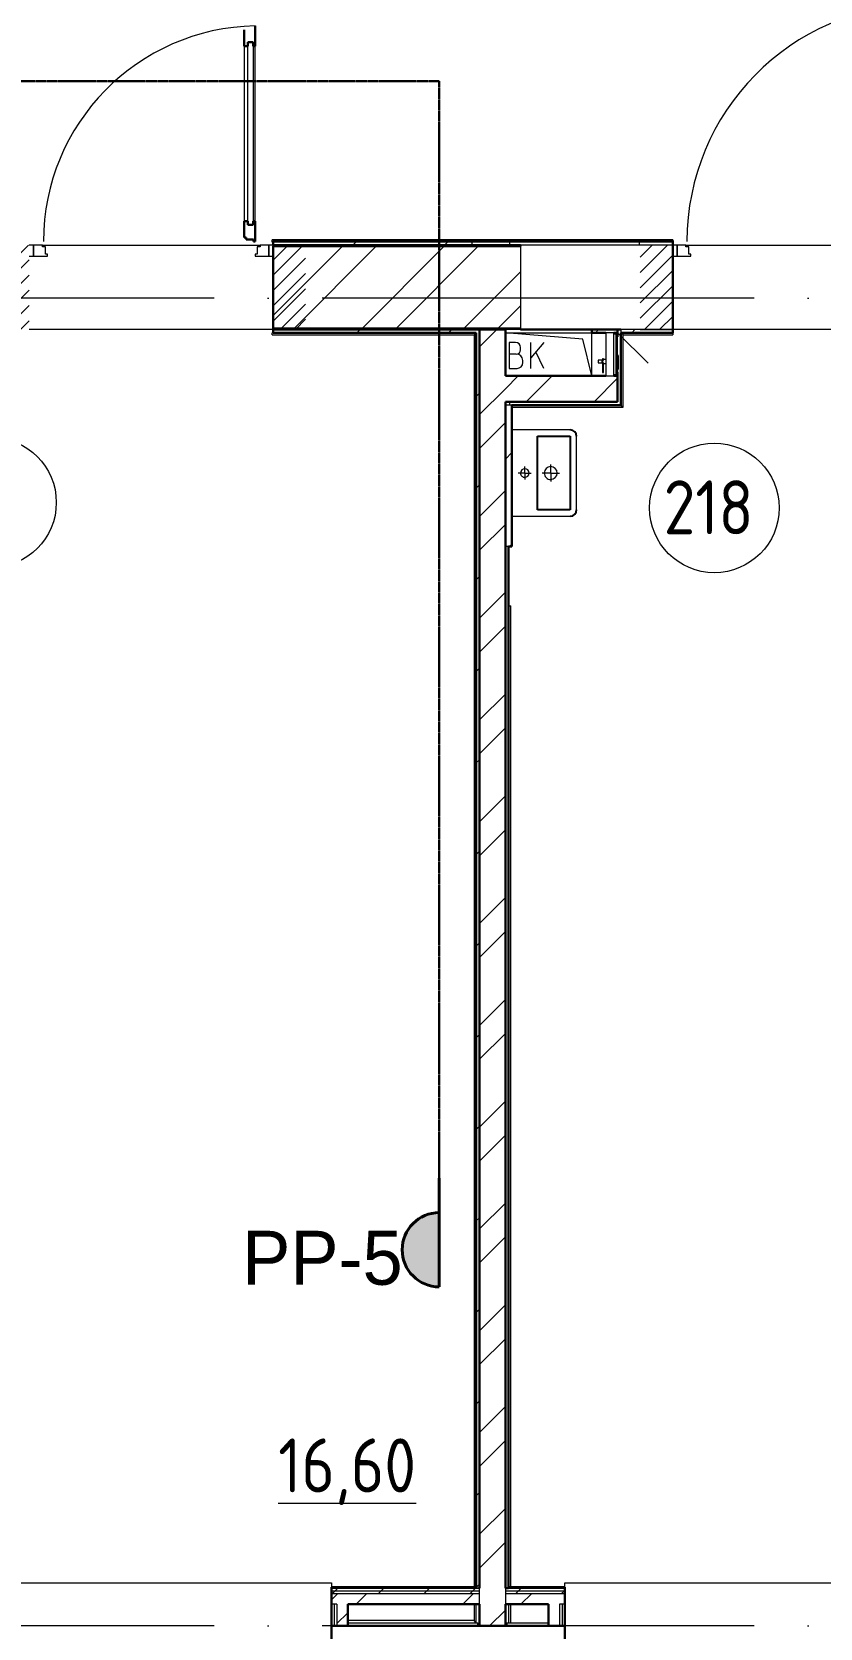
# Model space of a CAD drawing. Header units: millimetres. Extents: x -87434 to 499450, y -468665 to 122144.
# Drawn here: x 152199 to 155848, y -18651 to -11258 of the extents above; entities that cross this region are included whole.
import ezdxf

# ---------------------------------------------------------------- set-up
doc = ezdxf.new("R2010")
doc.units = ezdxf.units.MM
for name, pattern in [('ADSK_Линия сетки', [25, 20, -2.5, 0, -2.5]), ('ADSK_Невидимые', [5, 3, -2]), ('ADSK_Штриховая_ш2 п1_5', [4.5, 3, -1.5])]:
    doc.linetypes.add(name, pattern=pattern)
for name, color, linetype, lineweight in [('!_СПР_оборуд', 1, 'Continuous', 30), ('Двери', 252, 'Continuous', 9), ('лс', 5, 'Continuous', 30), ('Марки помещений', 252, 'Continuous', 20), ('Оборудование', 8, 'Continuous', 18), ('Ограждение', 252, 'Continuous', 9), ('Оси', 252, 'Continuous', 9), ('Перекрытие', 252, 'Continuous', 18), ('Стены внутренние', 7, 'Continuous', 18), ('Стены наружные', 7, 'Continuous', 18), ('Стены штриховка', 252, 'Continuous', 9)]:
    doc.layers.add(name, color=color, linetype=linetype, lineweight=lineweight)
doc.layers.add('Двери открывание', color=7, linetype='Continuous', lineweight=9, true_color=0xc0c0c0)
doc.layers.add('Радиофикация', color=7, linetype='Continuous')
doc.layers.add('Узлы', color=7, linetype='Continuous')
doc.styles.add('GOST Common_2', font='', dxfattribs={"width": 0.9, "height": 250})
doc.styles.add('Mipgost_5', font='', dxfattribs={"height": 250})
doc.styles.get('GOST Common_2').set_extended_font_data('GOST type B')
doc.styles.get('Mipgost_5').set_extended_font_data('Mipgost')

# ---------------------------------------------------------------- blocks, each defined once
blk = doc.blocks.new('A$C1F127789')
at = {"lineweight": 30, "true_color": 0xffffff}
blk.add_hatch(color=7, dxfattribs=at).paths.add_polyline_path([(0, -159.2, 1), (0, -502.9)])
at = {"layer": '!_СПР_оборуд', "color": 1, "lineweight": -2}
blk.add_lwpolyline([(0, -502.9), (0, 0)], dxfattribs=at)
blk.add_arc((0, -331), 171.9, 90, 270, dxfattribs=at)
blk = doc.blocks.new('2 этаж')
at = {"layer": 'Двери', "lineweight": 18, "true_color": 0x636466}
h = blk.add_hatch(dxfattribs=at)
h.set_pattern_fill('FP_2', color=251, style=0, pattern_type=2)
h.set_pattern_definition([(45, (152626.006, -12439.253), (-35.3553, 35.3553), [])])
h.paths.add_polyline_path([(153462.1, -12634.3), (153466, -12634.3), (153466, -12244.3), (153316, -12244.3), (153316, -12634.3)])
h.paths.add_polyline_path([(152186, -12634.3), (152186, -12244.3), (152036, -12244.3), (152036, -12634.3), (152072.9, -12634.3)])
h = blk.add_hatch(dxfattribs=at)
h.set_pattern_fill('FP_2', color=251, style=0, pattern_type=2)
h.set_pattern_definition([(45, (155656.006, -12439.253), (-35.3553, 35.3553), [])])
h.paths.add_polyline_path([(156396, -12634.3), (156546, -12634.3), (156546, -12244.3), (156396, -12244.3), (156396, -12351.2)])
h.paths.add_polyline_path([(155166, -12634.3), (155166, -12244.3), (155016, -12244.3), (155016, -12634.3)])
at = {"color": 251, "lineweight": 18, "true_color": 0x636466}
for p, q in [((154749.3, -12679), (154391, -12649.3)), ((154391, -12649.3), (154791, -12649.3)), ((154438.4, -12694.8), (154408.4, -12694.8)), ((154408.4, -12694.8), (154408.4, -12814.8)), ((154568.4, -12694.8), (154508.4, -12766.3)), ((154508.4, -12814.8), (154508.4, -12694.8)), ((154791, -12849.3), (154749.3, -12679)), ((154441.7, -12748.1), (154408.4, -12748.1)), ((154461.7, -12728.1), (154461.7, -12718.1)), ((154471.7, -12788.1), (154471.7, -12778.1)), ((154568.4, -12814.8), (154532.4, -12737.7)), ((154408.4, -12814.8), (154445.1, -12814.8))]:
    blk.add_line(p, q, dxfattribs=at)
for centre, radius, start, end in [((154438.4, -12718.1), 23.3, 0, 90), ((154441.7, -12728.1), 20, 270, 0), ((154441.7, -12778.1), 30, 0, 90), ((154445.1, -12788.1), 26.7, 270, 0)]:
    blk.add_arc(centre, radius, start, end, dxfattribs=at)
at = {"layer": 'Двери', "color": 251, "lineweight": 30, "true_color": 0x636466}
for p, q in [((153232, -11322.3), (153232, -11228.3)), ((153182, -11246.3), (153182, -11322.3)), ((153199, -11322.3), (153199, -11304.3)), ((153199, -11304.3), (153223, -11304.3)), ((153223, -11304.3), (153223, -11322.3)), ((153182, -11322.3), (153199, -11322.3)), ((153223, -11322.3), (153232, -11322.3)), ((153182, -12132.3), (153182, -12208.3)), ((153182, -12132.3), (153199, -12132.3)), ((153199, -12132.3), (153199, -12150.3)), ((153199, -12150.3), (153223, -12150.3)), ((153223, -12132.3), (153232, -12132.3)), ((153223, -12150.3), (153223, -12132.3)), ((153232, -12226.3), (153232, -12132.3)), ((153182, -12208.3), (153190, -12208.3)), ((153190, -12208.3), (153190, -12217.3)), ((153190, -12217.3), (153224, -12217.3)), ((153224, -12217.3), (153224, -12226.3)), ((153224, -12226.3), (153232, -12226.3))]:
    blk.add_line(p, q, dxfattribs=at)
at = {"layer": 'Двери', "color": 251, "true_color": 0x636466}
for p, q in [((153199, -12150.3), (153199, -11304.3)), ((153199, -11304.3), (153223, -11304.3)), ((153223, -11304.3), (153223, -12150.3)), ((153182, -11322.3), (153182, -12132.3)), ((153232, -12132.3), (153232, -11322.3)), ((153223, -12150.3), (153199, -12150.3)), ((152206, -12244.3), (152186, -12244.3)), ((152206, -12294.3), (152206, -12244.3)), ((152247, -12244.3), (152206, -12244.3)), ((152206, -12244.3), (152206, -12294.3)), ((152247, -12252.3), (152247, -12244.3)), ((152261, -12252.3), (152247, -12252.3)), ((152261, -12286.3), (152261, -12252.3)), ((153255, -12252.3), (153241, -12252.3)), ((153241, -12252.3), (153241, -12286.3)), ((153255, -12244.3), (153255, -12252.3)), ((153296, -12244.3), (153255, -12244.3)), ((153316, -12244.3), (153296, -12244.3)), ((153296, -12244.3), (153296, -12294.3)), ((153296, -12294.3), (153296, -12244.3)), ((153316, -12294.3), (153316, -12244.3)), ((155166, -12244.3), (155166, -12294.3)), ((155186, -12244.3), (155166, -12244.3)), ((155186, -12294.3), (155186, -12244.3)), ((155227, -12244.3), (155186, -12244.3)), ((155186, -12244.3), (155186, -12294.3)), ((155227, -12252.3), (155227, -12244.3)), ((155241, -12252.3), (155227, -12252.3)), ((155241, -12286.3), (155241, -12252.3)), ((152186, -12294.3), (152206, -12294.3)), ((152206, -12294.3), (152270, -12294.3)), ((152270, -12286.3), (152261, -12286.3)), ((152270, -12294.3), (152270, -12286.3)), ((153241, -12286.3), (153232, -12286.3)), ((153232, -12286.3), (153232, -12294.3)), ((153232, -12294.3), (153296, -12294.3)), ((153296, -12294.3), (153316, -12294.3)), ((155166, -12294.3), (155186, -12294.3)), ((155186, -12294.3), (155250, -12294.3)), ((155250, -12286.3), (155241, -12286.3)), ((155250, -12294.3), (155250, -12286.3))]:
    blk.add_line(p, q, dxfattribs=at)
at = {"layer": 'Двери', "color": 251, "linetype": 'ADSK_Штриховая_ш2 п1_5', "true_color": 0x636466}
for p, q in [((153466, -12244.3), (153316, -12244.3)), ((153316, -12244.3), (153316, -12634.3)), ((155166, -12244.3), (155016, -12244.3)), ((155166, -12634.3), (155166, -12244.3)), ((153316, -12634.3), (153466, -12634.3)), ((155016, -12634.3), (155166, -12634.3))]:
    blk.add_line(p, q, dxfattribs=at)
at = {"layer": 'Двери открывание', "color": 251, "true_color": 0x636466}
for centre, radius, start in [((156330, -12226.3), 1098, 90.93932), ((153250, -12226.3), 998, 91.03345)]:
    blk.add_arc(centre, radius, start, 180, dxfattribs=at)
at = {"layer": 'Марки помещений', "color": 251, "true_color": 0x636466}
for centre in [(152011.5, -13435.9), (155358.9, -13460.9)]:
    blk.add_circle(centre, 300, dxfattribs=at)
at = {"layer": 'Оборудование', "color": 251, "true_color": 0x636466}
for p, q in [((154892.4, -12649.3), (154856, -12649.3)), ((154856, -12649.3), (154856, -12849.3)), ((154893.3, -12848.3), (154893.3, -12650.2)), ((154903.1, -12656.3), (154893.3, -12656.3)), ((154903.1, -12677.3), (154904.4, -12677.3)), ((154904.5, -12677.3), (154903.1, -12677.3)), ((154904, -12841.3), (154904, -12657.2)), ((154911, -12668.3), (154905.5, -12668.3)), ((154911, -12649.3), (155052.4, -12790.7)), ((154911, -12830.3), (154911, -12668.3)), ((154838.2, -12776.6), (154820.7, -12776.6)), ((154820.7, -12776.6), (154820.7, -12788.9)), ((154820.7, -12788.9), (154838.2, -12788.9)), ((154840.1, -12774.7), (154838.2, -12776.6)), ((154838.2, -12776.6), (154838.2, -12788.9)), ((154838.2, -12788.9), (154840.1, -12790.8)), ((154856, -12773.1), (154840.1, -12773.1)), ((154840.1, -12773.1), (154840.1, -12792.4)), ((154845.6, -12769.7), (154840.6, -12769.7)), ((154840.6, -12769.7), (154840.6, -12777.9)), ((154840.6, -12787.6), (154840.6, -12833.4)), ((154845.6, -12777.9), (154845.6, -12769.7)), ((154845.6, -12833.4), (154845.6, -12787.6)), ((154913, -12752.8), (154911, -12752.8)), ((154913, -12756.8), (154913, -12752.8)), ((154913, -12756.8), (154913, -12817.3)), ((154840.1, -12792.4), (154856, -12792.4)), ((154840.6, -12833.4), (154845.6, -12833.4)), ((154856, -12849.3), (154892.4, -12849.3)), ((154893.3, -12842.3), (154903.1, -12842.3)), ((154904.4, -12821.3), (154903.1, -12821.3)), ((154904.5, -12821.3), (154903.1, -12821.3)), ((154905.5, -12830.3), (154911, -12830.3)), ((154911, -12821.3), (154913, -12821.3)), ((154913, -12821.3), (154913, -12817.3))]:
    blk.add_line(p, q, dxfattribs=at)
for points, knots in [([(154893.3, -12650.2), (154893.3, -12650.1), (154893.3, -12650), (154893.2, -12649.8), (154893.1, -12649.6), (154893, -12649.5), (154892.8, -12649.4), (154892.6, -12649.3), (154892.5, -12649.3), (154892.4, -12649.3)], [-1, -1, -1, -1, -0.833333, -0.75, -0.583333, -0.458333, -0.333333, -0.166667, 0, 0, 0, 0]), ([(154904, -12657.2), (154904, -12657.1), (154904, -12657), (154903.9, -12656.8), (154903.9, -12656.7), (154903.8, -12656.6), (154903.7, -12656.5), (154903.5, -12656.4), (154903.3, -12656.3), (154903.1, -12656.3), (154903.1, -12656.3)], [-1, -1, -1, -1, -0.833333, -0.75, -0.666667, -0.583333, -0.458333, -0.333333, -0.166667, 0, 0, 0, 0]), ([(154905.5, -12668.3), (154905.4, -12668.3), (154905.2, -12668.2), (154905, -12668.1), (154904.8, -12668.1), (154904.6, -12667.9), (154904.5, -12667.8), (154904.3, -12667.7), (154904.2, -12667.5), (154904.1, -12667.3), (154904, -12667.1), (154904, -12666.9), (154904, -12666.7)], [-1, -1, -1, -1, -0.833333, -0.75, -0.666667, -0.583333, -0.5, -0.416667, -0.333333, -0.25, -0.166667, 0, 0, 0, 0]), ([(154892.4, -12849.3), (154892.5, -12849.3), (154892.6, -12849.2), (154892.8, -12849.1), (154893, -12849), (154893.1, -12848.9), (154893.2, -12848.7), (154893.3, -12848.6), (154893.3, -12848.4), (154893.3, -12848.3)], [0, 0, 0, 0, 0.166667, 0.333333, 0.458333, 0.583333, 0.708333, 0.833333, 1, 1, 1, 1]), ([(154903.1, -12842.3), (154903.1, -12842.3), (154903.3, -12842.2), (154903.5, -12842.1), (154903.7, -12842), (154903.8, -12841.9), (154903.9, -12841.8), (154903.9, -12841.7), (154904, -12841.5), (154904, -12841.4), (154904, -12841.3)], [0, 0, 0, 0, 0.166667, 0.333333, 0.458333, 0.583333, 0.666667, 0.75, 0.833333, 1, 1, 1, 1]), ([(154904, -12831.8), (154904, -12831.6), (154904, -12831.5), (154904.1, -12831.2), (154904.2, -12831), (154904.3, -12830.9), (154904.5, -12830.7), (154904.6, -12830.6), (154904.8, -12830.5), (154905, -12830.4), (154905.2, -12830.3), (154905.4, -12830.3), (154905.5, -12830.3)], [0, 0, 0, 0, 0.166667, 0.25, 0.333333, 0.416667, 0.5, 0.583333, 0.666667, 0.75, 0.833333, 1, 1, 1, 1])]:
    blk.add_open_spline(points, degree=3, knots=knots, dxfattribs=at)
at = {"layer": 'Ограждение', "color": 251, "true_color": 0x636466}
for p, q in [((153311, -12229.3), (153311, -12219.3)), ((155166, -12219.3), (153311, -12219.3)), ((153311, -12229.3), (153316, -12229.3)), ((155166, -12219.3), (155166, -12224.3)), ((153311, -12659.3), (153311, -12649.3)), ((153316, -12649.3), (153311, -12649.3)), ((153311, -12659.3), (154246, -12659.3)), ((154256, -12649.3), (154246, -12659.3)), ((154246, -12659.3), (154246, -18459.3)), ((154936, -12659.3), (154926, -12649.3)), ((154936, -12994.3), (154936, -12659.3)), ((154936, -12659.3), (155166, -12659.3)), ((155166, -12649.3), (155166, -12659.3)), ((154421, -12994.3), (154936, -12994.3)), ((154926, -12984.3), (154936, -12994.3)), ((154406, -13914.3), (154416, -13914.3)), ((154416, -18459.4), (154416, -13914.3)), ((151886, -18439.3), (153586, -18439.3)), ((153586, -18439.3), (153586, -18459.3)), ((154666, -18459.3), (154666, -18439.3)), ((154666, -18439.3), (156366, -18439.3)), ((154246, -18539.3), (154246, -18614.3)), ((154256, -18624.3), (154256, -18539.3)), ((154406, -18539.3), (154406, -18624.3)), ((154416, -18624.3), (154416, -18539.3)), ((154246, -18614.3), (153661, -18614.3)), ((154256, -18624.3), (154246, -18614.3))]:
    blk.add_line(p, q, dxfattribs=at)
at = {"layer": 'Оси', "color": 251, "linetype": 'ADSK_Линия сетки', "ltscale": 100, "true_color": 0x636466}
for p, q in [((170543.3, -12489.3), (93565.9, -12489.3)), ((170543.3, -18639.3), (93603.7, -18639.3))]:
    blk.add_line(p, q, dxfattribs=at)
at = {"layer": 'Перекрытие', "color": 251, "ltscale": 100, "true_color": 0x636466}
blk.add_line((154391, -12649.3), (154791, -12649.3), dxfattribs=at)
at = {"layer": 'Стены внутренние', "color": 251, "true_color": 0x636466}
for p, q in [((152247, -12244.3), (153255, -12244.3)), ((155166, -12244.3), (154461, -12244.3)), ((154461, -12249.3), (154461, -12629.3)), ((155227, -12244.3), (156335, -12244.3)), ((153316, -12634.3), (152186, -12634.3)), ((154461, -12634.3), (154391, -12634.3)), ((157246, -12634.3), (154926, -12634.3))]:
    blk.add_line(p, q, dxfattribs=at)
at = {"layer": 'Стены внутренние', "color": 251, "lineweight": 30, "true_color": 0x636466}
for p, q in [((154461, -12244.3), (154461, -12249.3)), ((155166, -12634.3), (155166, -12244.3)), ((154461, -12629.3), (154461, -12634.3)), ((154461, -12634.3), (154791, -12634.3)), ((153586, -18639.3), (153586, -19341.3)), ((154271, -18639.3), (153661, -18639.3)), ((154591, -18639.3), (154391, -18639.3)), ((154666, -19341.3), (154666, -18639.3))]:
    blk.add_line(p, q, dxfattribs=at)
at = {"layer": 'Стены наружные', "color": 251, "lineweight": 30, "true_color": 0x636466}
for p, q in [((155166, -12224.3), (153316, -12224.3)), ((153316, -12224.3), (153316, -12244.3)), ((153316, -12244.3), (154461, -12244.3)), ((154461, -12249.3), (153316, -12249.3)), ((153316, -12249.3), (153316, -12629.3)), ((155166, -12244.3), (155166, -12224.3)), ((153316, -12629.3), (154461, -12629.3)), ((154391, -12634.3), (153316, -12634.3)), ((153316, -12634.3), (153316, -12649.3)), ((154271, -18464.3), (154271, -12634.3)), ((154391, -12849.3), (154391, -12634.3)), ((154791, -12634.3), (154791, -12649.3)), ((154926, -12634.3), (154791, -12634.3)), ((154911, -12634.3), (154911, -12668.3)), ((155166, -12649.3), (155166, -12634.3)), ((153316, -12649.3), (154256, -12649.3)), ((154256, -12649.3), (154256, -18459.3)), ((154791, -12649.3), (154856, -12649.3)), ((154892.6, -12649.3), (154911, -12649.3)), ((154926, -12984.3), (154926, -12649.3)), ((154926, -12649.3), (155166, -12649.3)), ((154856, -12849.3), (154391, -12849.3)), ((154911, -12849.3), (154892.6, -12849.3)), ((154911, -12830.3), (154911, -12969.3)), ((154391, -12969.3), (154911, -12969.3)), ((154391, -12969.3), (154391, -18464.3)), ((154421, -12984.3), (154926, -12984.3)), ((154421, -13639.3), (154421, -12984.3)), ((154406, -18459.3), (154406, -13639.3)), ((154406, -13639.3), (154421, -13639.3)), ((154256, -18459.3), (153586, -18459.3)), ((153586, -18459.3), (153586, -18639.3)), ((154391, -18464.3), (154406, -18464.3)), ((154406, -18464.3), (154391, -18464.3)), ((154666, -18459.3), (154406, -18459.3)), ((154666, -18639.3), (154666, -18459.3)), ((153661, -18539.3), (154271, -18539.3)), ((153661, -18639.3), (153661, -18539.3)), ((154271, -18539.3), (154271, -18639.3)), ((154391, -18639.3), (154391, -18539.3)), ((154391, -18539.3), (154591, -18539.3)), ((154591, -18539.3), (154591, -18639.3)), ((153586, -18639.3), (153661, -18639.3)), ((154271, -18639.3), (154391, -18639.3)), ((154591, -18639.3), (154666, -18639.3))]:
    blk.add_line(p, q, dxfattribs=at)
at = {"layer": 'Стены наружные', "color": 251, "linetype": 'Continuous', "lineweight": 9, "true_color": 0x636466}
for p, q in [((153316, -12569.4), (153636.2, -12249.3)), ((153316, -12255.1), (153321.8, -12249.3)), ((153345.6, -12229.3), (153350.6, -12224.3)), ((153413.3, -12629.3), (153793.3, -12249.3)), ((153416.3, -12229.3), (153421.3, -12224.3)), ((153487, -12229.3), (153492, -12224.3)), ((153557.7, -12229.3), (153562.7, -12224.3)), ((153628.4, -12229.3), (153633.4, -12224.3)), ((153684.1, -12244.3), (153699.1, -12229.3)), ((153699.1, -12229.3), (153704.1, -12224.3)), ((153727.6, -12629.3), (154107.6, -12249.3)), ((153769.8, -12229.3), (153774.8, -12224.3)), ((153840.5, -12229.3), (153845.5, -12224.3)), ((153884.8, -12629.3), (154264.8, -12249.3)), ((153911.2, -12229.3), (153916.2, -12224.3)), ((153982, -12229.3), (153987, -12224.3)), ((154052.7, -12229.3), (154057.7, -12224.3)), ((154108.4, -12244.3), (154123.4, -12229.3)), ((154123.4, -12229.3), (154128.4, -12224.3)), ((154194.1, -12229.3), (154199.1, -12224.3)), ((154264.8, -12229.3), (154269.8, -12224.3)), ((154335.5, -12229.3), (154340.5, -12224.3)), ((154406.2, -12229.3), (154411.2, -12224.3)), ((154412, -12244.3), (154412, -12229.3)), ((154476.9, -12229.3), (154481.9, -12224.3)), ((154547.6, -12229.3), (154552.6, -12224.3)), ((154618.4, -12229.3), (154623.4, -12224.3)), ((154689.1, -12229.3), (154694.1, -12224.3)), ((154759.8, -12229.3), (154764.8, -12224.3)), ((154830.5, -12229.3), (154835.5, -12224.3)), ((154901.2, -12229.3), (154906.2, -12224.3)), ((154971.9, -12229.3), (154976.9, -12224.3)), ((155012, -12244.3), (155012, -12229.3)), ((155042.6, -12229.3), (155047.6, -12224.3)), ((155113.3, -12229.3), (155118.3, -12224.3)), ((154199.1, -12629.3), (154461, -12367.3)), ((154356.2, -12629.3), (154461, -12524.5)), ((153703.4, -12649.3), (153718.4, -12634.3)), ((154127.6, -12649.3), (154142.6, -12634.3)), ((154271, -12714.5), (154351.2, -12634.3)), ((154807.7, -12649.3), (154822.7, -12634.3)), ((154976.2, -12649.3), (154991.2, -12634.3)), ((154391, -12908.8), (154450.5, -12849.3)), ((154487.7, -12969.3), (154607.7, -12849.3)), ((154802, -12969.3), (154911, -12860.3)), ((154256, -12945.2), (154271, -12930.2)), ((154271, -13028.8), (154391, -12908.8)), ((154412, -12984.3), (154412, -12969.3)), ((154271, -13185.9), (154391, -13065.9)), ((154391, -13234.4), (154421, -13204.4)), ((154256, -13369.4), (154271, -13354.4)), ((154271, -13500.3), (154391, -13380.3)), ((154271, -13657.4), (154391, -13537.4)), ((154410.4, -13639.3), (154421, -13628.7)), ((154256, -13793.7), (154271, -13778.7)), ((154271, -13971.7), (154391, -13851.7)), ((154271, -14128.9), (154391, -14008.9)), ((154256, -14217.9), (154271, -14202.9)), ((154271, -14443.2), (154391, -14323.2)), ((154271, -14600.3), (154391, -14480.3)), ((154256, -14642.2), (154271, -14627.2)), ((154271, -14914.6), (154391, -14794.6)), ((154271, -15071.8), (154391, -14951.8)), ((154256, -15066.5), (154271, -15051.5)), ((154271, -15386.1), (154391, -15266.1)), ((154271, -15543.3), (154391, -15423.3)), ((154256, -15490.7), (154271, -15475.7)), ((154271, -15857.6), (154391, -15737.6)), ((154271, -16014.7), (154391, -15894.7)), ((154256, -15915), (154271, -15900)), ((154271, -16329), (154391, -16209)), ((154256, -16339.3), (154271, -16324.3)), ((154271, -16486.2), (154391, -16366.2)), ((154271, -16800.5), (154391, -16680.5)), ((154256, -16763.5), (154271, -16748.5)), ((154271, -16957.7), (154391, -16837.7)), ((154256, -17187.8), (154271, -17172.8)), ((154271, -17272), (154391, -17152)), ((154271, -17429.1), (154391, -17309.1)), ((154256, -17612.1), (154271, -17597.1)), ((154271, -17743.4), (154391, -17623.4)), ((154271, -17900.6), (154391, -17780.6)), ((154256, -18036.3), (154271, -18021.3)), ((154271, -18214.9), (154391, -18094.9)), ((154271, -18372), (154391, -18252)), ((153590.9, -18489.3), (153603.4, -18476.8)), ((153603.4, -18476.8), (153615.9, -18464.3)), ((153803.1, -18489.3), (153815.6, -18476.8)), ((153815.6, -18476.8), (153828.1, -18464.3)), ((153828.1, -18464.3), (153833.1, -18459.3)), ((154015.2, -18489.3), (154027.7, -18476.8)), ((154027.7, -18476.8), (154040.2, -18464.3)), ((154227.3, -18489.3), (154239.8, -18476.8)), ((154239.8, -18476.8), (154252.3, -18464.3)), ((154252.3, -18464.3), (154257.3, -18459.3)), ((154257.3, -18459.3), (154271, -18445.6)), ((154439.5, -18489.3), (154452, -18476.8)), ((154452, -18476.8), (154464.5, -18464.3)), ((154651.6, -18489.3), (154664.1, -18476.8)), ((154664.1, -18476.8), (154666, -18474.8)), ((153586, -18518.2), (153615, -18489.3)), ((153699.9, -18539.3), (153749.9, -18489.3)), ((154193.4, -18539.3), (154243.4, -18489.3)), ((154463.2, -18539.3), (154513.2, -18489.3)), ((153611, -18628.2), (153661, -18578.2)), ((154318.1, -18639.3), (154391, -18566.4))]:
    blk.add_line(p, q, dxfattribs=at)
at = {"layer": 'Стены наружные', "color": 251, "true_color": 0x636466}
for p, q in [((154791, -12849.3), (154791, -12649.3)), ((153661, -18624.3), (154263.5, -18624.3)), ((154263.5, -18639.3), (154263.5, -18624.3)), ((154398.5, -18624.3), (154591, -18624.3)), ((154398.5, -18624.3), (154398.5, -18639.3))]:
    blk.add_line(p, q, dxfattribs=at)
at = {"layer": 'Стены штриховка', "color": 251, "true_color": 0x636466}
for p, q in [((155166, -12229.3), (153316, -12229.3)), ((154236, -12229.3), (154236, -12244.3)), ((154926, -12634.3), (154926, -12649.3)), ((154421, -12984.3), (154391, -12984.3)), ((154406, -13639.3), (154391, -13639.3)), ((153586, -18464.3), (154271, -18464.3)), ((154271, -18464.3), (153586, -18464.3)), ((153586, -18476.8), (154271, -18476.8)), ((154271, -18539.3), (154271, -18464.3)), ((154391, -18464.3), (154391, -18539.3)), ((154391, -18476.8), (154666, -18476.8)), ((154406, -18459.3), (154406, -18464.3)), ((154406, -18464.3), (154666, -18464.3)), ((154666, -18464.3), (154406, -18464.3)), ((153586, -18489.3), (154271, -18489.3)), ((153611, -18539.3), (153586, -18539.3)), ((153598.5, -18539.3), (153598.5, -18639.3)), ((153611, -18539.3), (153611, -18639.3)), ((154391, -18489.3), (154666, -18489.3)), ((154666, -18539.3), (154641, -18539.3)), ((154641, -18539.3), (154641, -18639.3)), ((154653.5, -18539.3), (154653.5, -18639.3))]:
    blk.add_line(p, q, dxfattribs=at)
at = {"layer": 'Узлы', "color": 251, "lineweight": 9, "true_color": 0x636466}
for p, q in [((154691, -13099.3), (154421, -13099.3)), ((154721, -13299.3), (154721, -13129.3)), ((154481, -13299.3), (154451, -13299.3)), ((154481, -13299.3), (154481, -13269.3)), ((154481, -13299.3), (154511, -13299.3)), ((154481, -13299.3), (154481, -13329.3)), ((154601, -13299.3), (154561, -13299.3)), ((154601, -13299.3), (154601, -13259.3)), ((154601, -13299.3), (154641, -13299.3)), ((154601, -13299.3), (154601, -13339.3)), ((154721, -13469.3), (154721, -13299.3)), ((154421, -13499.3), (154691, -13499.3))]:
    blk.add_line(p, q, dxfattribs=at)
at = {"layer": 'Узлы', "color": 251, "true_color": 0x636466}
for p, q in [((154540.1, -13129.3), (154691, -13129.3)), ((154540.1, -13469.3), (154540.1, -13129.3)), ((154691, -13129.3), (154691, -13469.3)), ((154691, -13469.3), (154540.1, -13469.3))]:
    blk.add_line(p, q, dxfattribs=at)
for centre, start, end in [((154691, -13129.3), 0, 90), ((154691, -13469.3), 270, 0)]:
    blk.add_arc(centre, 30, start, end, dxfattribs=at)
at = {"layer": 'Узлы', "color": 251, "lineweight": 9, "true_color": 0x636466}
for centre, radius, start, end in [((154481, -13299.3), 20, 90, 180), ((154481, -13299.3), 20, 180, 270.01158), ((154481, -13299.3), 20, 0, 90), ((154481, -13299.3), 20, 270, 0), ((154601, -13299.3), 30, 90, 180), ((154601, -13299.3), 30, 180, 270.00772), ((154601, -13299.3), 30, 0, 90), ((154601, -13299.3), 30, 270, 0)]:
    blk.add_arc(centre, radius, start, end, dxfattribs=at)
at = {"layer": 'Марки помещений', "color": 251, "true_color": 0x636466, "style": 'GOST Common_2', "width": 0.9}
for s, p in [('218', (155124, -13583.2)), ('%%U16,60', (153338.8, -18020.8))]:
    blk.add_text(s, height=250, dxfattribs=at).set_placement(p)

msp = doc.modelspace()

# ---------------------------------------------------------------- linework, layer by layer
at = {"layer": 'лс', "color": 1, "linetype": 'ADSK_Невидимые', "ltscale": 0.5}
for p in [(147702.73495, -11485.60691), (154085.00239, -16567.96731)]:
    msp.add_line(p, (154085.00239, -11485.60691), dxfattribs=at)

# ---------------------------------------------------------------- block references
msp.add_blockref('2 этаж', (0, -2))
at = {"layer": 'Радиофикация', "color": 3, "lineweight": 40}
msp.add_blockref('A$C1F127789', (154085.00239, -16567.96731), dxfattribs=at)

# ---------------------------------------------------------------- texts
at = {"layer": 'Радиофикация', "insert": (153172.26872, -16811.17561), "char_height": 250, "attachment_point": 1, "style": 'Mipgost_5'}
msp.add_mtext_dynamic_manual_height_columns('РР-5', width=1102.5655754, gutter_width=12.5, heights=[535.68591], dxfattribs=at)

doc.saveas('drawing.dxf')
